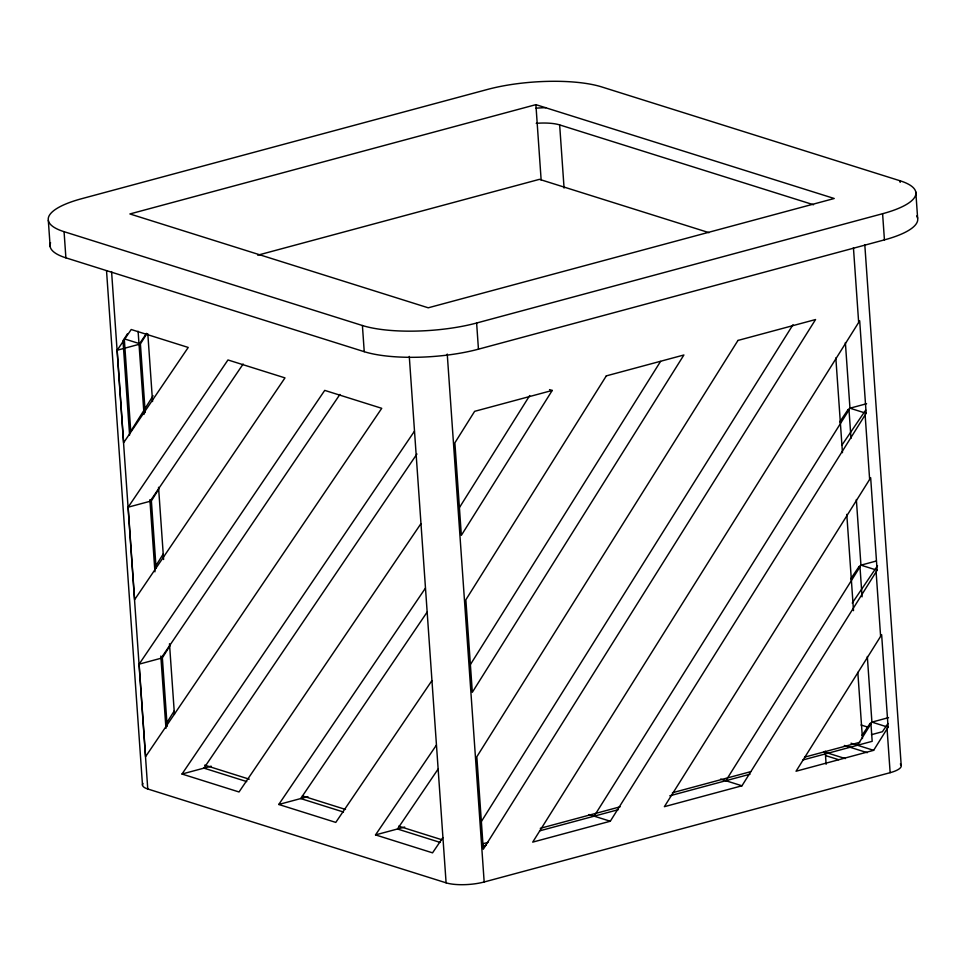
<?xml version="1.0" encoding="UTF-8"?>
<svg xmlns="http://www.w3.org/2000/svg" width="966" height="966" viewBox="0 0 966 966"><rect width="100%" height="100%" fill="white"/><g stroke="black" fill="none" stroke-linecap="round" stroke-linejoin="round"><path stroke-width="1.45" d="M866.152 413.303L610.295 821.233L532.713 842.123L859.692 320.809L866.152 413.303L849.959 408.207L848.076 409.608L839.683 421.985M877.128 570.254L741.96 785.793L664.379 806.682L870.668 477.772L877.128 570.254L860.935 565.158L859.052 566.571L850.66 578.948M888.104 727.217L873.626 750.341L796.044 771.23L881.644 634.734L888.104 727.217L871.912 722.121L870.028 723.534L862.058 735.283M865.138 414.969L869.642 479.45M153.075 395.746L130.748 431.331L124.288 338.849L127.452 333.801M145.214 412.542L140.408 343.92L146.735 333.838M158.569 489.424L151.384 500.883L156.081 568.008M155.357 566.571L163.363 553.796M170.378 645.071L162.36 657.834L167.166 726.456M166.309 723.558L174.327 710.795M459.562 507.367L529.718 395.541M552.226 390.445L461.35 535.321L454.877 442.826L474.632 411.335L552.226 390.445L549.533 389.6M469.814 665.489L660.551 361.417M480.778 822.464L793.026 324.685M594.162 816.161L849.005 409.898L848.076 409.608M725.84 780.721L859.982 566.861L859.052 566.571M857.506 745.269L870.958 723.824L870.028 723.534M117.164 350.235L131.207 329.515L188.225 347.446L123.636 442.718L117.164 350.235L139.116 344.319L146.542 333.355M128.14 507.186L227.964 359.956L284.982 377.887L134.612 599.681L128.14 507.186L150.092 501.282L243.142 364.025M139.116 664.149L324.721 390.385L381.739 408.316L145.588 756.644L139.116 664.149L161.056 658.244L339.923 394.43M420.898 523.717L239.025 791.975L182.006 774.032L414.426 431.234M416.938 453.996L203.947 768.127L246.716 781.579M431.874 680.68L335.782 822.404L278.763 804.473L425.402 588.197M427.117 612.118L300.716 798.568L343.473 812.02M442.851 837.643L432.539 852.845L375.52 834.902L436.378 745.148M438.045 769.165L397.473 828.997L440.23 842.449M842.002 445.024L865.693 410.091M852.241 603.074L877.526 565.774M887.959 723.534L882.405 731.721L871.441 734.679M535.889 104.654L129.903 213.957L428.24 307.804L834.226 198.501L535.889 104.654L541.141 179.917M257.729 255.193L539.463 179.338L709.032 232.673M64.07 231.683L362.407 325.518A81.881 22.713 -4 0 0 476.624 323.018L882.598 213.715A81.881 22.713 -4 0 0 900.058 180.775L601.721 86.928A81.881 22.713 -4 0 0 487.504 89.44L81.53 198.742A81.881 22.713 -4 0 0 64.07 231.683L65.893 257.837L364.242 351.684A81.881 22.713 -4 0 0 478.448 349.173L884.433 239.87A81.881 22.713 -4 0 0 916.746 215.901M866.599 403.728L849.959 408.207L845.371 342.568M876.186 561.053L860.935 565.158L856.347 499.531M182.006 774.032L211.168 766.183M278.763 804.473L307.925 796.624M375.52 834.902L404.694 827.053M888.551 717.641L871.912 722.121L867.323 656.482M482.179 843.958L487.987 842.4M540.272 828.321L620.136 806.815M672.421 792.748L750.836 771.629M804.569 757.163L859.752 742.311M482.034 846.361L486.357 845.19M539.571 830.869L618.361 809.653M669.8 795.803L750.027 774.201M802.903 759.964L872.177 741.32L870.958 723.824M142.956 783.378A27.29 7.571 -4 0 0 147.762 788.981L446.099 882.827A27.29 7.571 -4 0 0 484.171 881.982L890.145 772.679A27.29 7.571 -4 0 0 900.336 763.961M536.227 123.334A27.29 7.571 -4 0 1 559.652 124.904L813.529 204.756M124.288 338.849L140.408 343.92M861.032 724.995L868.156 727.241M850.998 743.216L873.626 750.341M844.332 745.462L867.275 752.683M823.817 751.826L845.335 758.588M825.701 755.617L838.633 759.687M720.624 779.079L741.96 785.793M588.958 814.531L610.295 821.233M204.683 765.157L249.228 779.164M302.394 795.887L345.514 809.448M398.68 826.172L441.788 839.732M915.804 191.993L917.628 218.147M900.058 180.775L900.167 182.405M882.598 213.715L884.433 239.87M864.812 244.917L901.206 765.446M853.437 247.682L858.665 322.487M876.114 571.932L880.618 636.401M887.078 728.895L890.145 772.679M849.005 409.898L850.998 438.383M859.982 566.861L862.083 596.843M835.832 357.903L842.461 452.68M846.784 514.359L853.509 610.645M857.82 672.324L862.457 738.519M825.206 751.125L826.123 764.275M559.652 124.904L564.072 188.08M476.624 323.018L478.448 349.173M447.246 354.075L484.171 881.982M409.282 356.406L446.099 882.827M362.407 325.518L364.242 351.684M147.822 333.825L152.556 401.53M158.545 487.275L163.604 559.495M169.485 643.742L174.435 714.442M138.102 331.241L144.019 414.438M149.887 499.651L154.934 571.824M160.815 656.035L165.959 728.352M122.972 340.322L129.589 435.086M111.573 271.591L147.762 788.981M106.526 270.709L142.509 785.237M48.324 220.465L50.16 246.62M536.045 108.168A81.881 22.713 -4 0 1 545.862 107.649M65.893 257.837A81.881 22.713 -4 0 1 50.57 242.756M606.31 375.883L465.853 599.789L472.326 692.284L683.892 354.993L606.31 375.883M737.976 340.43L476.83 756.752L483.302 849.235L815.558 319.541L737.976 340.43"/></g></svg>
